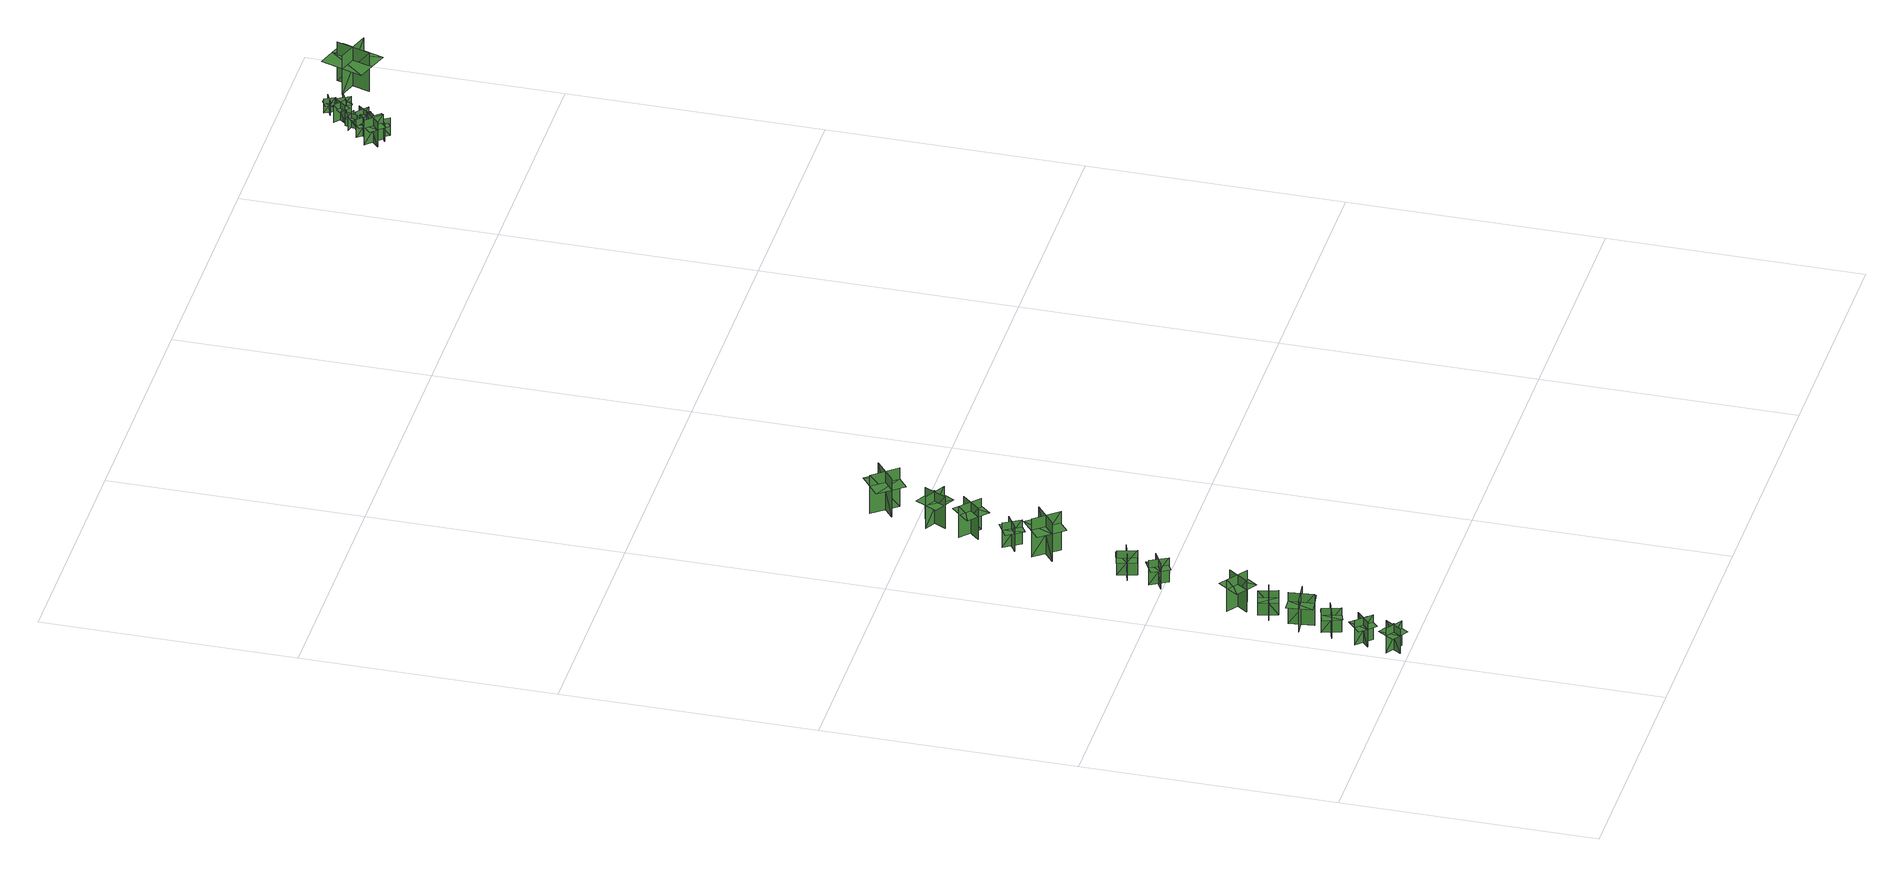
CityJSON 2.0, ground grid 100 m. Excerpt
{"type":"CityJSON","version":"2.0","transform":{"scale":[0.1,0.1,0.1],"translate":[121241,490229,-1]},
"CityObjects":{
"tree1":{"type":"SolitaryVegetationObject","geometry":[{"type":"MultiSurface","lod":"1","boundaries":[[[0,1,2]],[[0,2,3]],[[4,5,6]],[[4,6,7]],[[8,9,10]],[[8,10,11]],[[8,11,12]],[[8,12,13]]]}]},
"tree2":{"type":"SolitaryVegetationObject","geometry":[{"type":"MultiSurface","lod":"1","boundaries":[[[14,15,16]],[[14,16,17]],[[18,19,20]],[[18,20,21]],[[22,23,24]],[[22,24,25]],[[22,25,26]],[[22,26,27]]]}]},
"tree3":{"type":"SolitaryVegetationObject","geometry":[{"type":"MultiSurface","lod":"1","boundaries":[[[28,29,30]],[[28,30,31]],[[32,33,34]],[[32,34,35]],[[36,37,38]],[[36,38,39]],[[36,39,40]],[[36,40,41]]]}]},
"tree4":{"type":"SolitaryVegetationObject","geometry":[{"type":"MultiSurface","lod":"1","boundaries":[[[42,43,44]],[[42,44,45]],[[46,47,48]],[[46,48,49]],[[50,51,52]],[[50,52,53]],[[50,53,54]],[[50,54,55]]]}]},
"tree5":{"type":"SolitaryVegetationObject","geometry":[{"type":"MultiSurface","lod":"1","boundaries":[[[56,57,58]],[[56,58,59]],[[60,61,62]],[[60,62,63]],[[64,65,66]],[[64,66,67]],[[64,67,68]],[[64,68,69]]]}]},
"tree6":{"type":"SolitaryVegetationObject","geometry":[{"type":"MultiSurface","lod":"1","boundaries":[[[70,71,72]],[[70,72,73]],[[74,75,76]],[[74,76,77]],[[78,79,80]],[[78,80,81]],[[78,81,82]],[[78,82,83]]]}]},
"tree7":{"type":"SolitaryVegetationObject","geometry":[{"type":"MultiSurface","lod":"1","boundaries":[[[84,85,86]],[[84,86,87]],[[88,89,90]],[[88,90,91]],[[92,93,94]],[[92,94,95]],[[92,95,96]],[[92,96,97]]]}]},
"tree8":{"type":"SolitaryVegetationObject","geometry":[{"type":"MultiSurface","lod":"1","boundaries":[[[98,99,100]],[[98,100,101]],[[102,103,104]],[[102,104,105]],[[106,107,108]],[[106,108,109]],[[106,109,110]],[[106,110,111]]]}]},
"tree9":{"type":"SolitaryVegetationObject","geometry":[{"type":"MultiSurface","lod":"1","boundaries":[[[112,113,114]],[[112,114,115]],[[116,117,118]],[[116,118,119]],[[120,121,122]],[[120,122,123]],[[120,123,124]],[[120,124,125]]]}]},
"tree10":{"type":"SolitaryVegetationObject","geometry":[{"type":"MultiSurface","lod":"1","boundaries":[[[126,127,128]],[[126,128,129]],[[130,131,132]],[[130,132,133]],[[134,135,136]],[[134,136,137]],[[134,137,138]],[[134,138,139]]]}]},
"tree11":{"type":"SolitaryVegetationObject","geometry":[{"type":"MultiSurface","lod":"1","boundaries":[[[140,141,142]],[[140,142,143]],[[144,145,146]],[[144,146,147]],[[148,149,150]],[[148,150,151]],[[148,151,152]],[[148,152,153]]]}]},
"tree12":{"type":"SolitaryVegetationObject","geometry":[{"type":"MultiSurface","lod":"1","boundaries":[[[154,155,156]],[[154,156,157]],[[158,159,160]],[[158,160,161]],[[162,163,164]],[[162,164,165]],[[162,165,166]],[[162,166,167]]]}]},
"tree13":{"type":"SolitaryVegetationObject","geometry":[{"type":"MultiSurface","lod":"1","boundaries":[[[168,169,170]],[[168,170,171]],[[172,173,174]],[[172,174,175]],[[176,177,178]],[[176,178,179]],[[176,179,180]],[[176,180,181]]]}]},
"tree14":{"type":"SolitaryVegetationObject","geometry":[{"type":"MultiSurface","lod":"1","boundaries":[[[182,183,184]],[[182,184,185]],[[186,187,188]],[[186,188,189]],[[190,191,192]],[[190,192,193]],[[190,193,194]],[[190,194,195]]]}]},
"tree15":{"type":"SolitaryVegetationObject","geometry":[{"type":"MultiSurface","lod":"1","boundaries":[[[196,197,198]],[[196,198,199]],[[200,201,202]],[[200,202,203]],[[204,205,206]],[[204,206,207]],[[204,207,208]],[[204,208,209]]]}]},
"tree16":{"type":"SolitaryVegetationObject","geometry":[{"type":"MultiSurface","lod":"1","boundaries":[[[210,211,212]],[[210,212,213]],[[214,215,216]],[[214,216,217]],[[218,219,220]],[[218,220,221]],[[218,222,223]],[[218,223,219]]]}]},
"tree17":{"type":"SolitaryVegetationObject","geometry":[{"type":"MultiSurface","lod":"1","boundaries":[[[224,225,226]],[[224,226,227]],[[228,229,230]],[[228,230,231]],[[232,233,234]],[[232,234,235]],[[232,236,237]],[[232,237,233]]]}]},
"tree18":{"type":"SolitaryVegetationObject","geometry":[{"type":"MultiSurface","lod":"1","boundaries":[[[238,239,240]],[[238,240,241]],[[242,243,244]],[[242,244,245]],[[246,247,248]],[[246,248,249]],[[246,249,250]],[[246,250,251]]]}]},
"tree19":{"type":"SolitaryVegetationObject","geometry":[{"type":"MultiSurface","lod":"1","boundaries":[[[252,253,254]],[[252,254,255]],[[256,257,258]],[[256,258,259]],[[260,261,262]],[[260,262,263]],[[260,264,265]],[[260,265,261]]]}]},
"tree20":{"type":"SolitaryVegetationObject","geometry":[{"type":"MultiSurface","lod":"1","boundaries":[[[266,267,268]],[[266,268,269]],[[270,271,272]],[[270,272,273]],[[274,275,276]],[[274,276,277]],[[274,277,278]],[[274,278,279]]]}]},
"tree21":{"type":"SolitaryVegetationObject","geometry":[{"type":"MultiSurface","lod":"1","boundaries":[[[280,281,282]],[[280,282,283]],[[284,285,286]],[[284,286,287]],[[288,289,290]],[[288,290,291]],[[288,292,293]],[[288,293,289]]]}]},
"tree22":{"type":"SolitaryVegetationObject","geometry":[{"type":"MultiSurface","lod":"1","boundaries":[[[294,295,296]],[[294,296,297]],[[298,299,300]],[[298,300,301]],[[302,303,304]],[[302,304,305]],[[302,305,306]],[[302,306,307]]]}]},
"tree23":{"type":"SolitaryVegetationObject","geometry":[{"type":"MultiSurface","lod":"1","boundaries":[[[308,309,310]],[[308,310,311]],[[312,313,314]],[[312,314,315]],[[316,317,318]],[[316,318,319]],[[316,319,320]],[[316,320,321]]]}]}
},
"vertices":[
[23,80,21],[88,37,21],[88,37,129],[23,80,129],[33,29,21],[75,94,21],[75,94,129],[33,29,129],[33,29,99],[66,8,99],[108,73,99],[75,94,99],[43,115,99],[1,50,99],
[48,208,21],[101,151,21],[101,151,129],[48,208,129],[46,157,21],[103,209,21],[103,209,129],[46,157,129],[46,157,99],[72,128,99],[129,181,99],[103,209,99],[76,238,99],[20,185,99],
[142,326,21],[68,302,21],[68,302,129],[142,326,129],[97,350,21],[120,276,21],[120,276,129],[97,350,129],[97,350,99],[60,338,99],[83,264,99],[120,276,99],[157,288,99],[134,361,99],
[180,444,21],[81,432,21],[81,432,159],[180,444,159],[128,485,21],[139,386,21],[139,386,159],[128,485,159],[128,485,121],[78,480,121],[90,381,121],[139,386,121],[189,392,121],[177,491,121],
[129,560,22],[204,579,22],[204,579,130],[129,560,130],[174,533,22],[154,608,22],[154,608,130],[174,533,130],[174,533,100],[211,543,100],[192,618,100],[154,608,100],[117,598,100],[136,523,100],
[233,668,22],[151,726,22],[151,726,160],[233,668,160],[222,734,22],[164,653,22],[164,653,160],[222,734,160],[222,734,121],[181,763,121],[124,681,121],[164,653,121],[205,624,121],[263,705,121],
[250,1051,25],[287,983,25],[287,983,132],[250,1051,132],[235,1002,25],[303,1038,25],[303,1038,132],[235,1002,132],[235,1002,102],[253,968,102],[321,1004,102],[303,1038,102],[285,1072,102],[217,1036,102],
[283,1183,26],[305,1108,26],[305,1108,133],[283,1183,133],[258,1137,26],[332,1160,26],[332,1160,133],[258,1137,133],[258,1137,103],[269,1100,103],[343,1122,103],[332,1160,103],[321,1197,103],[247,1175,103],
[330,1522,22],[406,1427,22],[406,1427,192],[330,1522,192],[320,1441,22],[415,1517,22],[415,1517,192],[320,1441,192],[320,1441,144],[358,1394,144],[453,1470,144],[415,1517,144],[377,1565,144],[282,1489,144],
[415,1632,24],[349,1592,24],[349,1592,132],[415,1632,132],[365,1645,24],[405,1578,24],[405,1578,132],[365,1645,132],[365,1645,101],[332,1624,101],[372,1558,101],[405,1578,101],[439,1599,101],[398,1665,101],
[467,1751,23],[393,1818,23],[393,1818,161],[467,1751,161],[464,1817,23],[397,1744,23],[397,1744,161],[464,1817,161],[464,1817,123],[428,1851,123],[360,1777,123],[397,1744,123],[434,1710,123],[501,1783,123],
[487,1971,23],[439,1883,23],[439,1883,162],[487,1971,162],[423,1953,23],[510,1905,23],[510,1905,162],[423,1953,162],[423,1953,123],[399,1909,123],[486,1861,123],[510,1905,123],[534,1948,123],[447,1996,123],
[468,2096,21],[564,2171,21],[564,2171,190],[468,2096,190],[548,2085,21],[473,2182,21],[473,2182,190],[548,2085,190],[548,2085,143],[596,2123,143],[521,2219,143],[473,2182,143],[425,2144,143],[500,2048,143],
[2446,4629,28],[2502,4571,28],[2502,4571,137],[2446,4629,137],[2445,4577,28],[2445,4577,137],[2504,4634,137],[2504,4634,28],[2445,4577,103],[2469,4553,103],[2516,4598,103],[2492,4622,103],[2469,4647,103],[2422,4602,103],
[2528,4667,27],[2482,4631,27],[2482,4631,105],[2528,4667,105],[2491,4671,27],[2491,4671,105],[2527,4625,105],[2527,4625,27],[2491,4671,80],[2472,4656,80],[2501,4620,80],[2520,4635,80],[2539,4650,80],[2510,4686,80],
[2517,4569,8],[2566,4601,8],[2566,4601,86],[2517,4569,86],[2563,4559,8],[2531,4609,8],[2531,4609,86],[2563,4559,86],[2521,4572,66],[2566,4601,66],[2554,4621,66],[2508,4591,66],[2534,4552,66],[2579,4581,66],
[2559,4591,24],[2521,4636,24],[2521,4636,102],[2559,4591,102],[2563,4637,24],[2517,4599,24],[2517,4599,102],[2563,4637,102],[2556,4595,82],[2521,4636,82],[2503,4621,82],[2538,4580,82],[2574,4610,82],[2539,4651,82],
[2546,4685,28],[2556,4731,28],[2556,4731,90],[2546,4685,90],[2571,4702,28],[2571,4702,90],[2526,4711,90],[2526,4711,28],[2571,4702,70],[2575,4721,70],[2539,4728,70],[2535,4709,70],[2531,4690,70],[2567,4683,70],
[2553,4689,20],[2598,4651,20],[2598,4651,98],[2553,4689,98],[2558,4642,20],[2595,4688,20],[2595,4688,98],[2558,4642,98],[2557,4686,78],[2598,4651,78],[2613,4669,78],[2572,4704,78],[2542,4668,78],[2584,4633,78],
[2573,4737,29],[2610,4783,29],[2610,4783,106],[2573,4737,106],[2610,4742,29],[2610,4742,106],[2565,4778,106],[2565,4778,29],[2610,4742,82],[2626,4760,82],[2589,4790,82],[2574,4771,82],[2559,4752,82],[2595,4723,82],
[2666,4769,21],[2614,4742,21],[2614,4742,99],[2666,4769,99],[2622,4783,21],[2649,4731,21],[2649,4731,99],[2622,4783,99],[2662,4767,79],[2614,4742,79],[2625,4722,79],[2673,4746,79],[2651,4788,79],[2603,4763,79],
[2621,4831,28],[2641,4789,28],[2641,4789,90],[2621,4831,90],[2611,4803,28],[2611,4803,90],[2653,4823,90],[2653,4823,28],[2611,4803,70],[2620,4785,70],[2653,4802,70],[2645,4819,70],[2636,4837,70],[2603,4820,70],
[2791,4802,8],[2791,4802,178],[2930,4755,178],[2930,4755,8],[2880,4844,8],[2880,4844,178],[2835,4710,178],[2835,4710,8],[2887,4865,123],[2818,4888,123],[2761,4721,123],[2831,4697,123],[2901,4674,123],[2957,4841,123]
]}
